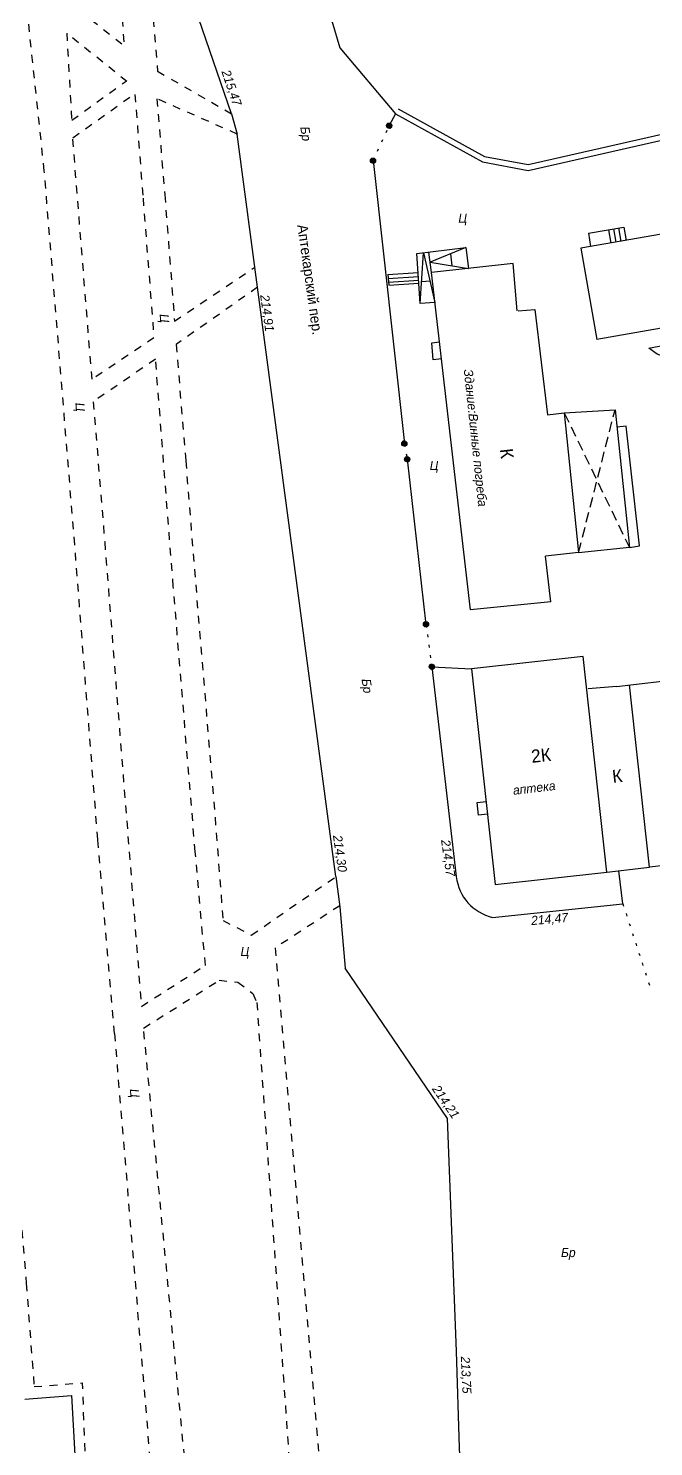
# Model space of a CAD drawing. Header units: metres. Extents: x 2227888 to 2228620, y 529759 to 530801.
# Drawn here: x 2228376.9 to 2228437.2, y 530494.2 to 530631.1 of the extents above; entities that cross this region are included whole.
import ezdxf

# ---------------------------------------------------------------- set-up
doc = ezdxf.new("R2010")
doc.units = ezdxf.units.M
doc.header["$LTSCALE"] = 0.5
for name, pattern in [('189_3', [3, 1.5, -1.5]), ('22', [3, 2, -1]), ('24', [3, 1.5, -1.5]), ('366', [2, 0.5, -1.5]), ('CONTI', [0])]:
    doc.linetypes.add(name, pattern=pattern)
for name, color, linetype in [('АВТОДОРОГИ', 252, 'CONTI'), ('ЗДАН_ОБЩЕСТ', 252, 'CONTI'), ('КУЛЬТ_РИТУАЛ', 252, 'CONTI'), ('ОГРАЖДЕНИЯ', 252, 'CONTI'), ('ТРОТУАРЫ', 252, 'CONTI')]:
    doc.layers.add(name, color=color, linetype=linetype)
doc.layers.get('0').off()
doc.styles.add('БМ431', font='', dxfattribs={"height": 0.875})
doc.styles.add('древний курсив', font='', dxfattribs={"height": 0.875})
doc.styles.add('рубленый', font='', dxfattribs={"height": 1})
doc.styles.get('БМ431').set_extended_font_data('Bm431', italic=True)
doc.styles.get('древний курсив').set_extended_font_data('D431', italic=True)
doc.styles.get('рубленый').set_extended_font_data('P131')
doc.linetypes.add('119_3', pattern='A,6,-2,[12,GUGK.shx,S=1,R=0,X=0,Y=0],6,[12,GUGK.shx,S=1,R=180,X=0,Y=0],-2', length=16)
doc.linetypes.add('280', pattern='A,2,[9,GUGK.shx,S=0.25,R=0,X=0,Y=0.5],2,0', length=4)
doc.linetypes.add('473_1a', pattern='A,4,[5,GUGK.shx,S=0.8,R=45,X=0,Y=0],0.5,[5,GUGK.shx,S=0.8,R=45,X=0,Y=0],4', length=8.5)
doc.linetypes.add('474_1', pattern='A,1.5,[4,GUGK.shx,S=1,R=0,X=0,Y=-0.5],-0.5,[5,GUGK.shx,S=0.3,R=45,X=0,Y=0.5],0.001,-0.5,0.5', length=3.001)
doc.linetypes.add('84a_2', pattern='A,0.001,[5,GUGK.shx,S=0.9,R=225,X=0,Y=0],0.5,[5,GUGK.shx,S=0.4,R=225,X=0,Y=0],0.5', length=1.001)

# ---------------------------------------------------------------- blocks, each defined once
blk = doc.blocks.new('g107_1a')
at = {"linetype": 'Continuous'}
for p, q in [((-0.25, 0.05), (-0.05, 0.25)), ((-0.25, 0.05), (-0.05, 0.25)), ((-0.25, 0.04), (-0.04, 0.25)), ((-0.25, 0.04), (-0.04, 0.25)), ((-0.25, 0.04), (-0.04, 0.25)), ((-0.25, 0.04), (-0.04, 0.25)), ((-0.25, 0.04), (-0.04, 0.25)), ((-0.25, 0.03), (-0.03, 0.25)), ((-0.25, 0.03), (-0.03, 0.25)), ((-0.25, 0.03), (-0.03, 0.25)), ((-0.25, 0.03), (-0.03, 0.25)), ((-0.25, 0.03), (-0.03, 0.25)), ((-0.25, 0.02), (-0.02, 0.25)), ((-0.25, 0.02), (-0.02, 0.25)), ((-0.25, 0.02), (-0.02, 0.25)), ((-0.25, 0.02), (-0.02, 0.25)), ((-0.25, 0.02), (-0.02, 0.25)), ((-0.25, 0.01), (-0.01, 0.25)), ((-0.25, 0.01), (-0.01, 0.25)), ((-0.25, 0.01), (-0.01, 0.25)), ((-0.25, 0.01), (-0.01, 0.25)), ((-0.25, 0.01), (-0.01, 0.25)), ((-0.25, 0), (0, 0.25)), ((-0.25, 0), (0, 0.25)), ((-0.25, 0), (0, 0.25)), ((-0.25, 0), (0, 0.25)), ((-0.25, 0), (0, 0.25)), ((-0.25, 0), (0, 0.25)), ((-0.25, -0.01), (0.01, 0.25)), ((-0.25, -0.01), (0.01, 0.25)), ((-0.25, -0.01), (0.01, 0.25)), ((-0.25, -0.01), (0.01, 0.25)), ((-0.25, -0.01), (0.01, 0.25)), ((-0.25, -0.01), (0.01, 0.25)), ((-0.25, -0.02), (0.02, 0.25)), ((-0.25, -0.02), (0.02, 0.25)), ((-0.25, -0.02), (0.02, 0.25)), ((-0.25, -0.02), (0.02, 0.25)), ((-0.25, -0.02), (0.02, 0.25)), ((-0.25, -0.02), (0.02, 0.25)), ((-0.25, -0.03), (0.03, 0.25)), ((-0.25, -0.03), (0.03, 0.25)), ((-0.25, -0.03), (0.03, 0.25)), ((-0.25, -0.03), (0.03, 0.25)), ((-0.25, -0.03), (0.03, 0.25)), ((-0.25, -0.03), (0.03, 0.25)), ((-0.25, -0.04), (0.03, 0.25)), ((-0.25, -0.04), (0.04, 0.25)), ((-0.25, -0.04), (0.04, 0.25)), ((-0.25, -0.04), (0.04, 0.25)), ((-0.25, -0.04), (0.04, 0.25)), ((-0.25, -0.04), (0.04, 0.25)), ((-0.25, -0.04), (0.04, 0.25)), ((-0.25, -0.05), (0.05, 0.25)), ((-0.25, -0.05), (0.05, 0.25)), ((-0.25, -0.05), (0.05, 0.25)), ((-0.24, 0.08), (-0.08, 0.24)), ((-0.24, 0.08), (-0.08, 0.24)), ((-0.24, 0.08), (-0.08, 0.24)), ((-0.24, 0.07), (-0.07, 0.24)), ((-0.24, 0.07), (-0.07, 0.24)), ((-0.24, 0.07), (-0.07, 0.24)), ((-0.24, 0.07), (-0.07, 0.24)), ((-0.24, 0.06), (-0.06, 0.24)), ((-0.24, 0.06), (-0.06, 0.24)), ((-0.24, 0.06), (-0.06, 0.24)), ((-0.24, 0.06), (-0.06, 0.24)), ((-0.24, 0.06), (-0.06, 0.24)), ((-0.24, 0.05), (-0.05, 0.24)), ((-0.24, 0.05), (-0.05, 0.24)), ((-0.24, -0.05), (0.05, 0.24)), ((-0.24, -0.05), (0.05, 0.24)), ((-0.24, -0.05), (0.05, 0.24)), ((-0.24, -0.05), (0.05, 0.24)), ((-0.24, -0.06), (0.06, 0.24)), ((-0.24, -0.06), (0.06, 0.24)), ((-0.24, -0.06), (0.06, 0.24)), ((-0.24, -0.06), (0.06, 0.24)), ((-0.24, -0.06), (0.06, 0.24)), ((-0.24, -0.06), (0.06, 0.24)), ((-0.24, -0.06), (0.06, 0.24)), ((-0.24, -0.07), (0.07, 0.24)), ((-0.24, -0.07), (0.07, 0.24)), ((-0.24, -0.07), (0.07, 0.24)), ((-0.24, -0.07), (0.07, 0.24)), ((-0.24, -0.07), (0.07, 0.24)), ((-0.24, -0.07), (0.07, 0.24)), ((-0.24, -0.07), (0.07, 0.24)), ((-0.24, -0.08), (0.08, 0.24)), ((-0.24, -0.08), (0.08, 0.24)), ((-0.24, -0.08), (0.08, 0.24)), ((-0.24, -0.08), (0.08, 0.24)), ((-0.24, -0.08), (0.08, 0.24)), ((-0.24, -0.08), (0.08, 0.24)), ((-0.24, -0.08), (0.08, 0.24)), ((-0.24, -0.08), (0.08, 0.24)), ((-0.23, 0.11), (-0.11, 0.23)), ((-0.23, 0.1), (-0.1, 0.23)), ((-0.23, 0.1), (-0.1, 0.23)), ((-0.23, 0.1), (-0.1, 0.23)), ((-0.23, 0.09), (-0.09, 0.23)), ((-0.23, 0.09), (-0.09, 0.23)), ((-0.23, 0.09), (-0.09, 0.23)), ((-0.24, 0.09), (-0.09, 0.23)), ((-0.23, -0.09), (0.09, 0.23)), ((-0.23, -0.09), (0.09, 0.23)), ((-0.23, -0.09), (0.09, 0.23)), ((-0.23, -0.09), (0.09, 0.23)), ((-0.23, -0.09), (0.09, 0.23)), ((-0.23, -0.09), (0.09, 0.23)), ((-0.23, -0.09), (0.09, 0.23)), ((-0.23, -0.09), (0.09, 0.23)), ((-0.23, -0.1), (0.1, 0.23)), ((-0.23, -0.1), (0.1, 0.23)), ((-0.23, -0.1), (0.1, 0.23)), ((-0.23, -0.1), (0.1, 0.23)), ((-0.23, -0.1), (0.1, 0.23)), ((-0.23, -0.1), (0.1, 0.23)), ((-0.23, -0.1), (0.1, 0.23)), ((-0.23, -0.1), (0.1, 0.23)), ((-0.23, -0.11), (0.11, 0.23)), ((-0.23, -0.11), (0.11, 0.23)), ((-0.23, -0.11), (0.11, 0.23)), ((-0.22, 0.12), (-0.13, 0.22)), ((-0.22, 0.12), (-0.12, 0.22)), ((-0.22, 0.12), (-0.12, 0.22)), ((-0.22, 0.11), (-0.11, 0.22)), ((-0.22, 0.11), (-0.11, 0.22)), ((-0.22, -0.11), (0.11, 0.22)), ((-0.22, -0.11), (0.11, 0.22)), ((-0.22, -0.11), (0.11, 0.22)), ((-0.22, -0.11), (0.11, 0.22)), ((-0.22, -0.11), (0.11, 0.22)), ((-0.22, -0.12), (0.12, 0.22)), ((-0.22, -0.12), (0.12, 0.22)), ((-0.22, -0.12), (0.12, 0.22)), ((-0.22, -0.12), (0.12, 0.22)), ((-0.22, -0.12), (0.12, 0.22)), ((-0.22, -0.12), (0.12, 0.22)), ((-0.22, -0.12), (0.12, 0.22)), ((-0.22, -0.12), (0.12, 0.22)), ((-0.22, -0.12), (0.12, 0.22)), ((-0.22, -0.13), (0.13, 0.22)), ((-0.22, -0.13), (0.13, 0.22)), ((-0.21, 0.14), (-0.14, 0.21)), ((-0.21, 0.13), (-0.13, 0.21)), ((-0.21, 0.13), (-0.13, 0.21)), ((-0.21, -0.13), (0.13, 0.21)), ((-0.21, -0.13), (0.13, 0.21)), ((-0.21, -0.13), (0.13, 0.21)), ((-0.21, -0.13), (0.13, 0.21)), ((-0.21, -0.13), (0.13, 0.21)), ((-0.21, -0.13), (0.13, 0.21)), ((-0.21, -0.13), (0.13, 0.21)), ((-0.21, -0.14), (0.14, 0.21)), ((-0.21, -0.14), (0.14, 0.21)), ((-0.21, -0.14), (0.14, 0.21)), ((-0.21, -0.14), (0.14, 0.21)), ((-0.21, -0.14), (0.14, 0.21)), ((-0.21, -0.14), (0.14, 0.21)), ((-0.21, -0.14), (0.14, 0.21)), ((-0.21, -0.14), (0.14, 0.21)), ((-0.2, 0.15), (-0.15, 0.2)), ((-0.2, 0.14), (-0.14, 0.2)), ((-0.2, -0.14), (0.14, 0.2)), ((-0.2, -0.14), (0.14, 0.2)), ((-0.2, -0.15), (0.15, 0.2)), ((-0.2, -0.15), (0.15, 0.2)), ((-0.2, -0.15), (0.15, 0.2)), ((-0.2, -0.15), (0.15, 0.2)), ((-0.2, -0.15), (0.15, 0.2)), ((-0.2, -0.15), (0.15, 0.2)), ((-0.2, -0.15), (0.15, 0.2)), ((-0.2, -0.15), (0.15, 0.2)), ((-0.2, -0.15), (0.15, 0.2)), ((-0.2, -0.16), (0.16, 0.2)), ((-0.2, -0.16), (0.16, 0.2)), ((-0.19, 0.16), (-0.16, 0.19)), ((-0.19, -0.16), (0.16, 0.19)), ((-0.19, -0.16), (0.16, 0.19)), ((-0.19, -0.16), (0.16, 0.19)), ((-0.19, -0.16), (0.16, 0.19)), ((-0.19, -0.16), (0.16, 0.19)), ((-0.19, -0.16), (0.16, 0.19)), ((-0.19, -0.16), (0.16, 0.19)), ((-0.19, -0.16), (0.16, 0.19)), ((-0.19, -0.16), (0.16, 0.19)), ((-0.19, -0.17), (0.17, 0.19)), ((-0.19, -0.17), (0.17, 0.19)), ((-0.19, -0.17), (0.17, 0.19)), ((-0.18, -0.17), (0.17, 0.18)), ((-0.18, -0.17), (0.17, 0.18)), ((-0.18, -0.17), (0.17, 0.18)), ((-0.18, -0.17), (0.17, 0.18)), ((-0.18, -0.17), (0.17, 0.18)), ((-0.18, -0.17), (0.17, 0.18)), ((-0.18, -0.17), (0.17, 0.18)), ((-0.18, -0.17), (0.17, 0.18)), ((-0.18, -0.18), (0.18, 0.18)), ((-0.18, -0.18), (0.18, 0.18)), ((-0.18, -0.18), (0.18, 0.18)), ((-0.18, -0.18), (0.18, 0.18)), ((-0.17, -0.18), (0.18, 0.17)), ((-0.17, -0.18), (0.18, 0.17)), ((-0.17, -0.18), (0.18, 0.17)), ((-0.17, -0.18), (0.18, 0.17)), ((-0.17, -0.18), (0.18, 0.17)), ((-0.17, -0.18), (0.18, 0.17)), ((-0.17, -0.18), (0.18, 0.17)), ((-0.17, -0.19), (0.19, 0.17)), ((-0.17, -0.19), (0.19, 0.17)), ((-0.17, -0.19), (0.19, 0.17)), ((-0.17, -0.19), (0.19, 0.17)), ((-0.16, -0.19), (0.19, 0.16)), ((-0.16, -0.19), (0.19, 0.16)), ((-0.16, -0.19), (0.19, 0.16)), ((-0.16, -0.19), (0.19, 0.16)), ((-0.16, -0.19), (0.19, 0.16)), ((-0.16, -0.19), (0.19, 0.16)), ((-0.16, -0.19), (0.19, 0.16)), ((-0.16, -0.19), (0.19, 0.16)), ((-0.16, -0.19), (0.19, 0.16)), ((-0.16, -0.2), (0.2, 0.16)), ((-0.15, -0.2), (0.2, 0.15)), ((-0.15, -0.2), (0.2, 0.15)), ((-0.15, -0.2), (0.2, 0.15)), ((-0.15, -0.2), (0.2, 0.15)), ((-0.15, -0.2), (0.2, 0.15)), ((-0.15, -0.2), (0.2, 0.15)), ((-0.15, -0.2), (0.2, 0.15)), ((-0.15, -0.2), (0.2, 0.15)), ((-0.15, -0.2), (0.2, 0.15)), ((-0.15, -0.2), (0.2, 0.15)), ((-0.14, -0.2), (0.2, 0.14)), ((-0.14, -0.2), (0.2, 0.14)), ((-0.14, -0.21), (0.21, 0.14)), ((-0.14, -0.21), (0.21, 0.14)), ((-0.14, -0.21), (0.21, 0.14)), ((-0.14, -0.21), (0.21, 0.14)), ((-0.14, -0.21), (0.21, 0.14)), ((-0.14, -0.21), (0.21, 0.14)), ((-0.14, -0.21), (0.21, 0.14)), ((-0.13, -0.21), (0.21, 0.13)), ((-0.13, -0.21), (0.21, 0.13)), ((-0.13, -0.21), (0.21, 0.13)), ((-0.13, -0.21), (0.21, 0.13)), ((-0.13, -0.21), (0.21, 0.13)), ((-0.13, -0.21), (0.21, 0.13)), ((-0.13, -0.21), (0.21, 0.13)), ((-0.13, -0.22), (0.22, 0.13)), ((-0.13, -0.22), (0.22, 0.13)), ((-0.13, -0.22), (0.22, 0.12)), ((-0.12, -0.22), (0.22, 0.12)), ((-0.12, -0.22), (0.22, 0.12)), ((-0.12, -0.22), (0.22, 0.12)), ((-0.12, -0.22), (0.22, 0.12)), ((-0.12, -0.22), (0.22, 0.12)), ((-0.12, -0.22), (0.22, 0.12)), ((-0.12, -0.22), (0.22, 0.12)), ((-0.12, -0.22), (0.22, 0.12)), ((-0.11, -0.22), (0.22, 0.11)), ((-0.11, -0.22), (0.22, 0.11)), ((-0.11, -0.22), (0.22, 0.11)), ((-0.11, -0.22), (0.22, 0.11)), ((-0.11, -0.22), (0.22, 0.11)), ((-0.11, -0.23), (0.23, 0.11)), ((-0.11, -0.23), (0.23, 0.11)), ((-0.11, -0.23), (0.23, 0.11)), ((-0.11, -0.23), (0.23, 0.11)), ((-0.1, -0.23), (0.23, 0.1)), ((-0.1, -0.23), (0.23, 0.1)), ((-0.1, -0.23), (0.23, 0.1)), ((-0.1, -0.23), (0.23, 0.1)), ((-0.1, -0.23), (0.23, 0.1)), ((-0.1, -0.23), (0.23, 0.1)), ((-0.1, -0.23), (0.23, 0.1)), ((-0.1, -0.23), (0.23, 0.1)), ((-0.09, -0.23), (0.23, 0.09)), ((-0.09, -0.23), (0.23, 0.09)), ((-0.09, -0.23), (0.23, 0.09)), ((-0.09, -0.23), (0.23, 0.09)), ((-0.09, -0.23), (0.23, 0.09)), ((-0.09, -0.23), (0.23, 0.09)), ((-0.09, -0.23), (0.23, 0.09)), ((-0.09, -0.24), (0.23, 0.09)), ((-0.08, -0.24), (0.24, 0.08)), ((-0.08, -0.24), (0.24, 0.08)), ((-0.08, -0.24), (0.24, 0.08)), ((-0.08, -0.24), (0.24, 0.08)), ((-0.08, -0.24), (0.24, 0.08)), ((-0.08, -0.24), (0.24, 0.08)), ((-0.08, -0.24), (0.24, 0.08)), ((-0.07, -0.24), (0.24, 0.07)), ((-0.07, -0.24), (0.24, 0.07)), ((-0.07, -0.24), (0.24, 0.07)), ((-0.07, -0.24), (0.24, 0.07)), ((-0.07, -0.24), (0.24, 0.07)), ((-0.07, -0.24), (0.24, 0.07)), ((-0.07, -0.24), (0.24, 0.07)), ((-0.06, -0.24), (0.24, 0.06)), ((-0.06, -0.24), (0.24, 0.06)), ((-0.06, -0.24), (0.24, 0.06)), ((-0.06, -0.24), (0.24, 0.06)), ((-0.06, -0.24), (0.24, 0.06)), ((-0.06, -0.24), (0.24, 0.06)), ((-0.06, -0.24), (0.24, 0.06)), ((-0.06, -0.24), (0.24, 0.06)), ((-0.05, -0.24), (0.24, 0.05)), ((-0.05, -0.24), (0.24, 0.05)), ((-0.05, -0.24), (0.24, 0.05)), ((-0.05, -0.25), (0.25, 0.05)), ((-0.05, -0.25), (0.25, 0.05)), ((-0.05, -0.25), (0.25, 0.05)), ((-0.04, -0.25), (0.25, 0.04)), ((-0.04, -0.25), (0.25, 0.04)), ((-0.04, -0.25), (0.25, 0.04)), ((-0.04, -0.25), (0.25, 0.04)), ((-0.04, -0.25), (0.25, 0.04)), ((-0.04, -0.25), (0.25, 0.04)), ((-0.04, -0.25), (0.25, 0.04)), ((-0.03, -0.25), (0.25, 0.03)), ((-0.03, -0.25), (0.25, 0.03)), ((-0.03, -0.25), (0.25, 0.03)), ((-0.03, -0.25), (0.25, 0.03)), ((-0.03, -0.25), (0.25, 0.03)), ((-0.03, -0.25), (0.25, 0.03)), ((-0.02, -0.25), (0.25, 0.02)), ((-0.02, -0.25), (0.25, 0.02)), ((-0.02, -0.25), (0.25, 0.02)), ((-0.02, -0.25), (0.25, 0.02)), ((-0.02, -0.25), (0.25, 0.02)), ((-0.02, -0.25), (0.25, 0.02)), ((-0.01, -0.25), (0.25, 0.01)), ((-0.01, -0.25), (0.25, 0.01)), ((-0.01, -0.25), (0.25, 0.01)), ((-0.01, -0.25), (0.25, 0.01)), ((-0.01, -0.25), (0.25, 0.01)), ((-0.01, -0.25), (0.25, 0.01)), ((0, -0.25), (0.25, 0)), ((0, -0.25), (0.25, 0)), ((0, -0.25), (0.25, 0)), ((0, -0.25), (0.25, 0)), ((0, -0.25), (0.25, 0)), ((0, -0.25), (0.25, 0)), ((0.01, -0.25), (0.25, -0.01)), ((0.01, -0.25), (0.25, -0.01)), ((0.01, -0.25), (0.25, -0.01)), ((0.01, -0.25), (0.25, -0.01)), ((0.01, -0.25), (0.25, -0.01)), ((0.02, -0.25), (0.25, -0.02)), ((0.02, -0.25), (0.25, -0.02)), ((0.02, -0.25), (0.25, -0.02)), ((0.02, -0.25), (0.25, -0.02)), ((0.02, -0.25), (0.25, -0.02)), ((0.02, -0.25), (0.25, -0.02)), ((0.03, -0.25), (0.25, -0.03)), ((0.03, -0.25), (0.25, -0.03)), ((0.03, -0.25), (0.25, -0.03)), ((0.03, -0.25), (0.25, -0.03)), ((0.03, -0.25), (0.25, -0.04)), ((0.04, -0.25), (0.25, -0.04)), ((0.04, -0.25), (0.25, -0.04)), ((0.04, -0.25), (0.25, -0.04)), ((0.04, -0.25), (0.25, -0.04)), ((0.05, -0.25), (0.25, -0.05)), ((0.05, -0.25), (0.25, -0.05)), ((0.05, -0.24), (0.24, -0.05)), ((0.05, -0.24), (0.24, -0.05)), ((0.05, -0.24), (0.24, -0.05)), ((0.06, -0.24), (0.24, -0.06)), ((0.06, -0.24), (0.24, -0.06)), ((0.06, -0.24), (0.24, -0.06)), ((0.06, -0.24), (0.24, -0.06)), ((0.07, -0.24), (0.24, -0.07)), ((0.07, -0.24), (0.24, -0.07)), ((0.07, -0.24), (0.24, -0.07)), ((0.07, -0.24), (0.24, -0.07)), ((0.08, -0.24), (0.24, -0.08)), ((0.08, -0.24), (0.24, -0.08)), ((0.08, -0.24), (0.24, -0.08)), ((0.08, -0.24), (0.24, -0.08)), ((0.09, -0.23), (0.23, -0.09)), ((0.09, -0.23), (0.23, -0.09)), ((0.09, -0.23), (0.23, -0.09)), ((0.1, -0.23), (0.23, -0.1)), ((0.1, -0.23), (0.23, -0.1)), ((0.1, -0.23), (0.23, -0.1)), ((0.11, -0.23), (0.23, -0.11)), ((0.11, -0.23), (0.23, -0.11)), ((0.11, -0.22), (0.22, -0.11)), ((0.12, -0.22), (0.22, -0.12)), ((0.12, -0.22), (0.22, -0.12)), ((0.12, -0.22), (0.22, -0.12)), ((0.13, -0.21), (0.21, -0.13)), ((0.13, -0.21), (0.21, -0.13)), ((0.14, -0.21), (0.21, -0.14)), ((0.14, -0.21), (0.21, -0.14)), ((0.15, -0.2), (0.2, -0.15)), ((0.16, -0.19), (0.19, -0.16)), ((0.17, -0.18), (0.18, -0.17))]:
    blk.add_line(p, q, dxfattribs=at)
blk.add_circle((0, 0), 0.25, dxfattribs=at)

msp = doc.modelspace()

# ---------------------------------------------------------------- linework, layer by layer
at = {"layer": 'ЗДАН_ОБЩЕСТ', "linetype": 'Continuous'}
for p, q in [((2228430.41, 530570.46), (2228419.65, 530569.29)), ((2228432.69, 530549.64), (2228430.41, 530570.46)), ((2228419.65, 530569.29), (2228421.93, 530548.46)), ((2228436.83, 530550.15), (2228434.88, 530567.72)), ((2228495.29, 530556.62), (2228436.83, 530550.15)), ((2228421.93, 530548.46), (2228432.69, 530549.64))]:
    msp.add_line(p, q, dxfattribs=at)
at = {"layer": 'ЗДАН_ОБЩЕСТ'}
for p, q in [((2228433.64, 530567.58), (2228461.94, 530570.86)), ((2228433.65, 530567.59), (2228430.89, 530567.35))]:
    msp.add_line(p, q, dxfattribs=at)
at = {"layer": 'ЗДАН_ОБЩЕСТ', "extrusion": (-1.13418e-16, -2.16194e-17, -1), "elevation": 0}
for points in [[(-2228462.83, 530615.56), (-2228430.21, 530609.87)], [(-2228430.92, 530611.33), (-2228434.33, 530611.92)], [(-2228430.92, 530611.33), (-2228431.14, 530610.03)], [(-2228432.86, 530611.66), (-2228433.08, 530610.37)], [(-2228433.35, 530611.75), (-2228433.57, 530610.46)], [(-2228433.84, 530611.84), (-2228434.07, 530610.54)], [(-2228434.33, 530611.92), (-2228434.56, 530610.63)], [(-2228430.21, 530609.87), (-2228431.74, 530601.08)], [(-2228423.66, 530608.4), (-2228415.78, 530607.52)], [(-2228427.29, 530575.75), (-2228419.54, 530574.99), (-2228415.78, 530607.52)], [(-2228461.49, 530603.56), (-2228438.78, 530599.19), (-2228437.55, 530599.64), (-2228436.75, 530600.24), (-2228461.23, 530605.03)], [(-2228445.5, 530603.48), (-2228431.74, 530601.08)], [(-2228427.29, 530575.75), (-2228426.8, 530580.16)]]:
    msp.add_lwpolyline(points, dxfattribs=at)
at = {"layer": 'ЗДАН_ОБЩЕСТ'}
for points, elevation in [([(2228416.1, 530604.64), (2228414.7, 530604.53), (2228414.36, 530609.36), (2228419.11, 530609.94), (2228419.34, 530607.92)], 215.53), ([(2228419.11, 530609.94), (2228415.65, 530608.54), (2228419.34, 530607.92)], 215.14), ([(2228414.7, 530604.53), (2228415.02, 530609.44), (2228416.1, 530604.64)], 215.53), ([(2228415.78, 530607.52), (2228415.53, 530609.5)], 0), ([(2228417.63, 530609.34), (2228417.75, 530608.19)], 215.14), ([(2228411.56, 530607.34), (2228414.48, 530607.54)], 215.21), ([(2228411.56, 530607.34), (2228411.65, 530606.3), (2228414.56, 530606.51)], 215.21), ([(2228411.6, 530606.94), (2228414.52, 530607.15)], 215.21), ([(2228411.63, 530606.59), (2228414.55, 530606.79)], 215.21), ([(2228414.84, 530606.68), (2228415.63, 530606.73)], 215.53), ([(2228416.74, 530599.19), (2228415.95, 530599.1), (2228415.81, 530600.76), (2228416.55, 530600.84)], 215.66)]:
    msp.add_lwpolyline(points, dxfattribs=dict(at, elevation=elevation))
at = {"layer": 'ЗДАН_ОБЩЕСТ', "flags": 128}
for points in [[(2228424.04, 530603.83), (2228423.66, 530608.4)], [(2228424.16, 530603.84), (2228425.75, 530603.97), (2228426.97, 530593.81), (2228428.6, 530593.99), (2228429.98, 530580.52), (2228426.8, 530580.16)], [(2228428.6, 530593.99), (2228433.5, 530594.29), (2228434.89, 530580.98), (2228429.98, 530580.48)]]:
    msp.add_lwpolyline(points, dxfattribs=at)
at = {"layer": 'ЗДАН_ОБЩЕСТ', "linetype": '22', "flags": 128}
for points in [[(2228428.6, 530593.99), (2228434.89, 530580.98)], [(2228429.98, 530580.52), (2228433.5, 530594.29)]]:
    msp.add_lwpolyline(points, dxfattribs=at)
at = {"layer": 'ЗДАН_ОБЩЕСТ', "linetype": 'Continuous', "elevation": 0, "flags": 128}
msp.add_lwpolyline([(2228421.19, 530555.24), (2228420.33, 530555.15), (2228420.2, 530556.39), (2228421.05, 530556.48)], dxfattribs=at)
at = {"layer": 'ЗДАН_ОБЩЕСТ', "elevation": 0, "flags": 128}
msp.add_lwpolyline([(2228432.69, 530549.64), (2228436.83, 530550.15)], dxfattribs=at)
at = {"layer": 'КУЛЬТ_РИТУАЛ', "linetype": '24', "extrusion": (1.22465e-16, -2.71926e-32, -1)}
msp.add_lwpolyline([(-2228366.51, 530622.06), (-2228367.19, 530614.65), (-2228367.85, 530608.38), (-2228368.42, 530602.11), (-2228369.1, 530596.03), (-2228369.68, 530589.53), (-2228370.25, 530583.81), (-2228371.15, 530575.27), (-2228372.23, 530564.13), (-2228373.05, 530553.39), (-2228373.78, 530545.13), (-2228374.22, 530538.82), (-2228375.12, 530528.56), (-2228376, 530518.08), (-2228376.67, 530509.95), (-2228377.43, 530500)], dxfattribs=at)
at = {"layer": 'КУЛЬТ_РИТУАЛ', "linetype": '24', "elevation": 0, "flags": 128}
msp.add_lwpolyline([(2228377.43, 530500), (2228382.08, 530500.36), (2228382.69, 530482.72), (2228379.06, 530482.36), (2228380.5, 530459.95), (2228382.42, 530436.89), (2228384.22, 530414.48), (2228385.77, 530391.71)], dxfattribs=at)
at = {"layer": 'КУЛЬТ_РИТУАЛ', "extrusion": (1.22465e-16, -2.71926e-32, -1), "elevation": 0}
msp.add_lwpolyline([(-2228376.53, 530498.78), (-2228381.04, 530499.13), (-2228381.53, 530490.54), (-2228381.72, 530483.63), (-2228371.83, 530483.06)], dxfattribs=at)
at = {"layer": 'ОГРАЖДЕНИЯ', "linetype": '474_1', "flags": 128}
for points in [[(2228443.8, 530658.5), (2228400.69, 530650.32), (2228406.92, 530629.22), (2228412.31, 530622.86), (2228411.7, 530621.71)], [(2228410.14, 530618.33), (2228413.16, 530591.02)], [(2228413.44, 530589.51), (2228415.25, 530573.57)], [(2228415.82, 530569.48), (2228419.65, 530569.29)]]:
    msp.add_lwpolyline(points, dxfattribs=at)
at = {"layer": 'ОГРАЖДЕНИЯ', "linetype": '473_1a', "flags": 128}
msp.add_lwpolyline([(2228412.31, 530622.86), (2228420.7, 530618.22), (2228425.11, 530617.39), (2228453.44, 530623.81)], dxfattribs=at)
at = {"layer": 'ОГРАЖДЕНИЯ', "flags": 128}
msp.add_lwpolyline([(2228412.58, 530623.34), (2228420.89, 530618.74), (2228425.1, 530617.95), (2228453.32, 530624.35)], dxfattribs=at)
at = {"layer": 'ТРОТУАРЫ'}
msp.add_line((2228396.48, 530622.86), (2228390.34, 530640.77), dxfattribs=at)
at = {"layer": 'ТРОТУАРЫ', "linetype": '189_3'}
msp.add_line((2228389.34, 530626.95), (2228396.48, 530622.86), dxfattribs=at)
at = {"layer": 'ТРОТУАРЫ', "linetype": 'Continuous'}
msp.add_line((2228406.55, 530549.22), (2228397.02, 530620.89), dxfattribs=at)
at = {"layer": 'ТРОТУАРЫ', "linetype": '189_3', "flags": 128}
for points in [[(2228387.79, 530645.46), (2228389.34, 530626.95)], [(2228385.01, 530643.68), (2228385.01, 530643.68), (2228379.54, 530643.18), (2228380.47, 530633.87), (2228386.16, 530629.39), (2228385.01, 530643.68)], [(2228386.39, 530625.96), (2228380.57, 530630.63)]]:
    msp.add_lwpolyline(points, dxfattribs=at)
at = {"layer": 'ТРОТУАРЫ', "linetype": '189_3', "elevation": 0}
for points in [[(2228385.18, 530534.08), (2228383.57, 530552.81), (2228381.35, 530581.27), (2228378.41, 530617.34), (2228376.87, 530631.82)], [(2228380.57, 530630.63), (2228381.06, 530622.23)], [(2228387.16, 530624.72), (2228387.94, 530614.7), (2228388.99, 530601.24), (2228383.02, 530597.23), (2228381.15, 530620.56)], [(2228397.02, 530620.89), (2228389.27, 530624.31), (2228390.04, 530615.05), (2228390.98, 530602.83), (2228398.73, 530608.04)], [(2228398.99, 530606.11), (2228391.14, 530600.59), (2228392.06, 530589.35), (2228392.9, 530578.88), (2228394.89, 530554.93), (2228395.66, 530544.99), (2228398.39, 530543.57), (2228406.55, 530549.22)], [(2228406.93, 530546.42), (2228406.93, 530546.42), (2228400.69, 530542.34), (2228404.94, 530492.88)], [(2228392.08, 530491.71), (2228387.99, 530534.6), (2228395.29, 530539.22), (2228397.09, 530539.03), (2228398.53, 530537.95), (2228398.92, 530537.07), (2228398.92, 530537.07), (2228402.08, 530492.45)], [(2228385.18, 530534.08), (2228390.34, 530472.16)]]:
    msp.add_lwpolyline(points, dxfattribs=at)
at = {"layer": 'ТРОТУАРЫ', "linetype": '189_3', "extrusion": (1.22465e-16, -2.71926e-32, -1), "elevation": 0}
for points in [[(-2228381.06, 530622.23), (-2228386.31, 530626)], [(-2228381.18, 530620.53), (-2228387.15, 530624.81)]]:
    msp.add_lwpolyline(points, dxfattribs=at)
at = {"layer": 'ТРОТУАРЫ', "elevation": 0, "flags": 128}
for points in [[(2228396.48, 530622.86), (2228397.02, 530620.89)], [(2228406.55, 530549.22), (2228406.93, 530546.32), (2228407.46, 530540.39)]]:
    msp.add_lwpolyline(points, dxfattribs=at)
at = {"layer": 'ТРОТУАРЫ', "linetype": '366', "flags": 128}
for points in [[(2228410.14, 530618.33), (2228411.7, 530621.71)], [(2228413.16, 530591.02), (2228413.44, 530589.51)], [(2228415.25, 530573.57), (2228415.82, 530569.48)], [(2228434.25, 530546.6), (2228436.81, 530538.75)]]:
    msp.add_lwpolyline(points, dxfattribs=at)
at = {"layer": 'ТРОТУАРЫ', "linetype": '189_3', "elevation": 0}
msp.add_lwpolyline([(2228393.96, 530540.66), (2228392.98, 530551.61), (2228390.86, 530577.23), (2228389.15, 530599.17), (2228383.14, 530595.06), (2228384.24, 530581.51), (2228387.78, 530536.7)], close=True, dxfattribs=at)
at = {"layer": 'ТРОТУАРЫ', "flags": 128}
for points in [[(2228434.89, 530580.98), (2228435.85, 530581.15), (2228434.58, 530592.7), (2228433.68, 530592.6)], [(2228434.25, 530546.6), (2228433.86, 530549.78)]]:
    msp.add_lwpolyline(points, dxfattribs=at)
msp.add_lwpolyline([(2228415.82, 530569.48), (2228418.17, 530549.22, 0.316868), (2228421.68, 530545.29), (2228434.25, 530546.6)], format="xyb", dxfattribs=at)
at = {"layer": 'ТРОТУАРЫ', "linetype": 'Continuous', "elevation": 0}
msp.add_lwpolyline([(2228422.39, 530398.59), (2228421.71, 530415.9), (2228421.37, 530420.15), (2228420.52, 530443.92), (2228419.13, 530477.68), (2228418.66, 530490.84), (2228418.49, 530494.08), (2228418.2, 530503.43), (2228417.31, 530525.88), (2228407.46, 530540.39)], dxfattribs=at)

# ---------------------------------------------------------------- block references
at = {"layer": 'ОГРАЖДЕНИЯ', "linetype": '119_3'}
for p in [(2228411.7, 530621.71), (2228410.14, 530618.33), (2228413.16, 530591.02), (2228413.44, 530589.51), (2228415.25, 530573.57), (2228415.82, 530569.48)]:
    msp.add_blockref('g107_1a', p, dxfattribs=at)

# ---------------------------------------------------------------- texts
at = {"layer": 'АВТОДОРОГИ', "style": 'рубленый'}
msp.add_text('Аптекарский пер.', height=1, rotation=277.97, dxfattribs=at).set_placement((2228402.82, 530612.1))
at = {"layer": 'ЗДАН_ОБЩЕСТ'}
for s, height, rotation, style, p in [('Здание:Винные погреба', 0.875, 276.0811, 'БМ431', (2228418.89, 530598.15)), ('К', 1.25, 276.1995, 'рубленый', (2228422.38, 530590.48)), ('2К', 1.25, 6.2364, 'рубленый', (2228425.47, 530560.2)), ('К', 1.25, 6.3167, 'рубленый', (2228433.29, 530558.26)), ('аптека', 0.875, 6.6844, 'БМ431', (2228423.69, 530557.11))]:
    msp.add_text(s, height=height, rotation=rotation, dxfattribs=dict(at, style=style)).set_placement(p)
at = {"layer": 'ТРОТУАРЫ', "linetype": '280', "style": 'древний курсив'}
for s, rotation, p in [('215,47', 288.8972, (2228395.5, 530626.91)), ('214,91', 278.1617, (2228399.24, 530605.32)), ('214,30', 278.1587, (2228406.27, 530553.16)), ('214,57', 278.4409, (2228416.7, 530552.72)), ('214,47', 5.0541, (2228425.43, 530544.54)), ('214,21', 304.4469, (2228415.8, 530528.72)), ('213,75', 272.5938, (2228418.61, 530502.89))]:
    msp.add_text(s, height=0.875, rotation=rotation, dxfattribs=at).set_placement(p)
at = {"layer": 'ТРОТУАРЫ', "linetype": '84a_2', "style": 'БМ431'}
for s, rotation, p in [('Бр', 278.8049, (2228403.11, 530621.56)), ('Ц', 274.512, (2228389.54, 530603.5)), ('Ц', 274.3624, (2228381.41, 530594.94)), ('Бр', 278.8049, (2228409.03, 530568.26)), ('Ц', 275.6545, (2228386.66, 530528.7))]:
    msp.add_text(s, height=0.875, rotation=rotation, dxfattribs=at).set_placement(p)
for s, p in [('Ц', (2228418.37, 530612.33)), ('Ц', (2228415.61, 530588.47)), ('Ц', (2228415.61, 530588.47)), ('Ц', (2228397.35, 530541.55)), ('Бр', (2228428.28, 530512.5))]:
    msp.add_text(s, height=0.875, dxfattribs=at).set_placement(p)

doc.saveas('drawing.dxf')
